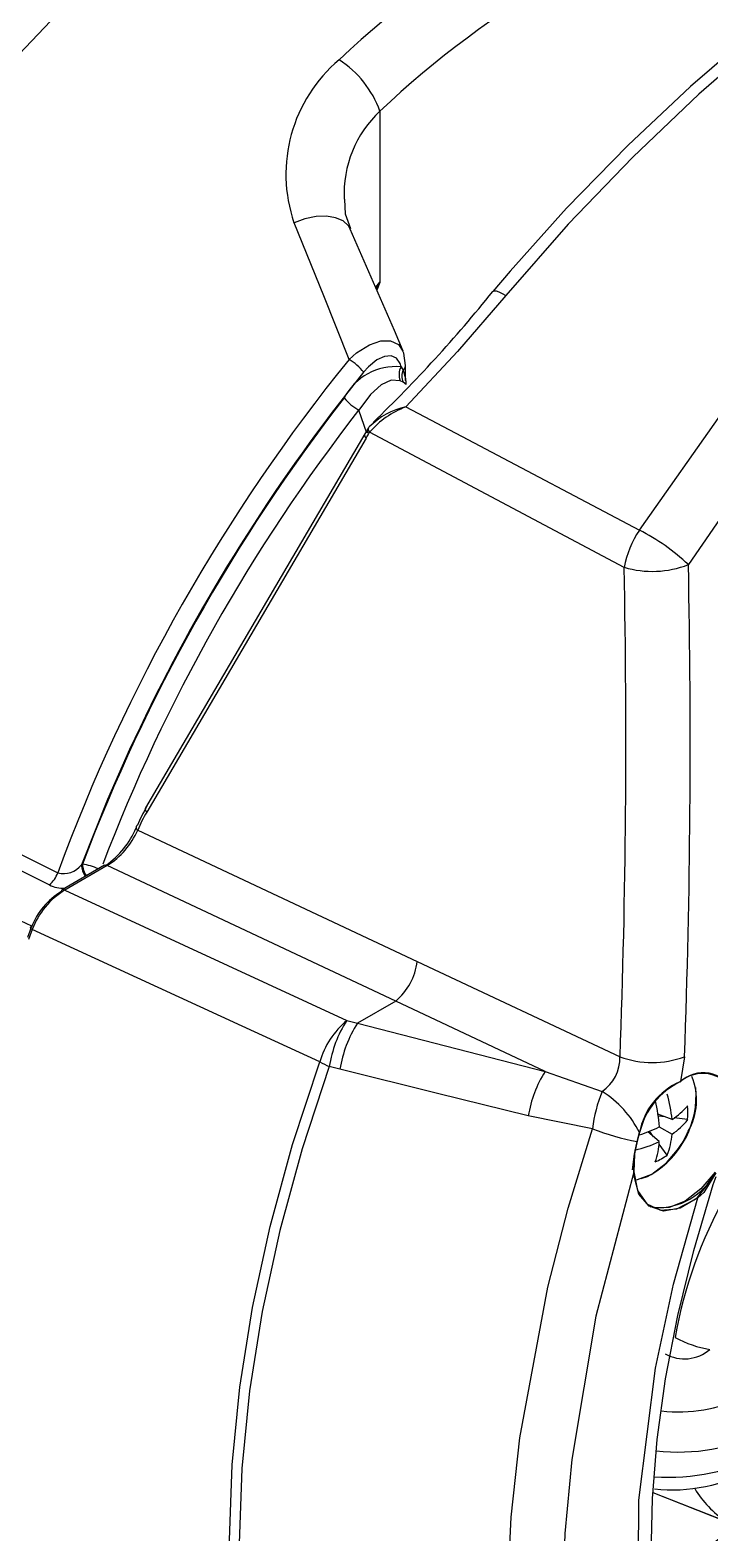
# Model space of a CAD drawing. Extents: x 6 to 134, y 1 to 99.
# Drawn here: x 100.434 to 101.822, y 9.378 to 12.448 of the extents above; entities that cross this region are included whole.
import ezdxf

# ---------------------------------------------------------------- set-up
doc = ezdxf.new("R2010")
doc.units = 0
doc.header["$MEASUREMENT"] = 0
doc.layers.add('OBJECT', color=7, linetype='CONTINUOUS')

msp = doc.modelspace()

# ---------------------------------------------------------------- linework, layer by layer
at = {"layer": 'OBJECT'}
for p, q in [((101.1484, 12.282), (101.1484, 11.9326)), ((101.1395, 11.9218), (101.1484, 11.9326)), ((101.1913, 11.7598), (101.1957, 11.7532)), ((101.2008, 11.7316), (101.2008, 11.7629)), ((101.115, 11.7487), (101.0487, 11.6642)), ((101.1957, 11.7287), (101.1896, 11.7315)), ((101.2021, 11.7235), (101.1957, 11.7287)), ((101.1218, 11.6241), (101.1049, 11.6711)), ((101.1175, 11.6227), (100.6697, 10.859)), ((101.12, 11.6142), (100.6722, 10.8504)), ((101.1271, 11.6265), (101.1253, 11.6234)), ((101.6468, 11.3502), (101.1271, 11.6265)), ((100.6537, 10.8135), (101.2241, 10.5454)), ((100.5862, 10.7416), (100.4998, 10.6917)), ((100.5913, 10.741), (100.505, 10.6911)), ((100.5389, 10.7427), (100.5409, 10.7438)), ((101.1805, 10.464), (100.5913, 10.741)), ((100.505, 10.6911), (101.0805, 10.4245)), ((100.4294, 10.5948), (100.4368, 10.6154)), ((100.4385, 10.6105), (100.4311, 10.5902)), ((101.2241, 10.5454), (101.6384, 10.3506)), ((101.1805, 10.464), (101.1023, 10.4189)), ((101.4856, 10.3206), (101.1805, 10.464)), ((101.0805, 10.4245), (101.1023, 10.4189)), ((101.1023, 10.4189), (101.4856, 10.3206)), ((101.77, 10.3507), (101.7619, 10.2999)), ((101.0666, 10.3253), (101.0448, 10.3308)), ((101.4856, 10.3206), (101.602, 10.2799)), ((101.5825, 10.2034), (101.4509, 10.2298)), ((101.7446, 10.2224), (101.7158, 10.2332)), ((101.7303, 10.2277), (101.7164, 10.2294)), ((101.7765, 10.2223), (101.7491, 10.2255)), ((101.6782, 10.1959), (101.6736, 10.1779)), ((101.6736, 10.1776), (101.6783, 10.1958)), ((101.7186, 10.1774), (101.6949, 10.197)), ((101.7069, 10.1871), (101.6985, 10.1984)), ((101.7186, 10.2074), (101.7446, 10.1924)), ((101.668, 10.1516), (101.6736, 10.1776)), ((101.6736, 10.1779), (101.6681, 10.1521)), ((101.7347, 10.1498), (101.7182, 10.172)), ((101.6681, 10.1521), (101.6641, 10.1194)), ((101.6642, 10.1194), (101.6681, 10.1518)), ((101.6681, 10.1518), (101.6664, 10.1154)), ((101.6664, 10.1147), (101.668, 10.1513)), ((101.668, 10.1516), (101.668, 10.1513)), ((101.6684, 10.1515), (101.6684, 10.1518)), ((101.6943, 10.0483), (101.7021, 10.0444)), ((101.6963, 10.0471), (101.7014, 10.0441)), ((101.7054, 9.4605), (101.8544, 9.4017)), ((101.7054, 9.4604), (101.855, 9.4014))]:
    msp.add_line(p, q, dxfattribs=at)
at = {"layer": 'OBJECT', "flags": 128}
for points in [[(101.7627, 13.1781), (101.6457, 13.167), (101.5251, 13.143), (101.4019, 13.1063), (101.2766, 13.0571), (101.1502, 12.9957), (101.0233, 12.9225), (100.8969, 12.8379), (100.7717, 12.7425), (100.6484, 12.6369), (100.5279, 12.5217), (100.4108, 12.3977)], [(103.2959, 13.0153), (103.2311, 13.0159), (103.107, 13.0082), (102.9797, 12.989), (102.8496, 12.9586), (102.7175, 12.9168), (102.5837, 12.8641), (102.449, 12.8005), (102.314, 12.7265), (102.1793, 12.6422), (102.0453, 12.5483), (101.9128, 12.4449), (101.7822, 12.3327), (101.6542, 12.2121), (101.5291, 12.0836), (101.414, 11.9551), (101.3789, 11.9139)], [(103.315, 13.0081), (103.1873, 13.0061), (103.0556, 12.9913), (102.9206, 12.9638), (102.7828, 12.9238), (102.643, 12.8715), (102.5018, 12.8071), (102.36, 12.7309), (102.2181, 12.6433), (102.0769, 12.5447), (101.9371, 12.4356), (101.7994, 12.3166), (101.6643, 12.1881), (101.5327, 12.0509), (101.405, 11.9055)], [(101.6779, 11.426), (101.8519, 11.6724), (102.04, 11.9001), (102.2391, 12.1043), (102.4481, 12.2825), (102.665, 12.4332), (102.8857, 12.5533), (103.1057, 12.6404), (103.3251, 12.6958), (103.5395, 12.7187), (103.7051, 12.7137), (103.8646, 12.6883)], [(103.8875, 12.5736), (103.6921, 12.6021), (103.4872, 12.5995), (103.2771, 12.5652), (103.0639, 12.4987), (102.8501, 12.401), (102.6399, 12.2736), (102.4378, 12.1196), (102.2428, 11.9395), (102.0584, 11.7371), (101.9137, 11.5526), (101.778, 11.3558)], [(101.0887, 12.0416), (101.0781, 12.0719), (101.0764, 12.1026)], [(101.0877, 12.0412), (101.0839, 12.0477), (101.073, 12.0577), (101.0578, 12.0644), (101.039, 12.0674), (101.0178, 12.0666), (100.9953, 12.0621), (100.9729, 12.054)], [(101.0852, 11.775), (101.0337, 11.9049), (100.9729, 12.054)], [(101.1954, 11.7921), (101.1777, 11.834), (101.0877, 12.0412)], [(101.1484, 11.9326), (101.1481, 11.932), (101.1419, 11.9164)], [(101.3787, 11.9137), (101.3788, 11.9139), (101.3789, 11.9139)], [(101.3789, 11.9139), (101.3813, 11.9151), (101.3854, 11.9148), (101.3908, 11.9131), (101.3975, 11.9099), (101.405, 11.9055)], [(101.405, 11.9055), (101.3063, 11.7911), (101.2013, 11.678)], [(101.0852, 11.775), (101.1002, 11.7881), (101.1267, 11.8047), (101.1502, 11.8126), (101.1701, 11.8127), (101.186, 11.8053), (101.1949, 11.7919)], [(101.2004, 11.7628), (101.1972, 11.7874), (101.1948, 11.7917)], [(101.1913, 11.7598), (101.1896, 11.7666), (101.1822, 11.7778), (101.1713, 11.7825), (101.1579, 11.7812), (101.1422, 11.7738), (101.1248, 11.7595), (101.115, 11.7487)], [(101.1896, 11.7315), (101.1713, 11.7323), (101.151, 11.7229), (101.129, 11.7034), (101.1049, 11.6711)], [(101.1957, 11.7532), (101.2006, 11.7361), (101.2002, 11.7315)], [(101.2025, 11.724), (101.2017, 11.7254), (101.2016, 11.7314)], [(101.2013, 11.678), (101.3277, 11.6112), (101.6779, 11.426)], [(101.1248, 11.6354), (101.1232, 11.6328), (101.1227, 11.6316)], [(101.1264, 11.637), (101.1253, 11.6361), (101.1248, 11.6354)], [(101.1226, 11.6317), (101.1213, 11.6294), (101.1175, 11.6227)], [(100.4733, 10.7017), (99.6251, 11.1264), (99.2601, 11.3094)], [(99.6367, 11.1543), (99.6828, 11.1312), (99.8669, 11.0389), (100.4905, 10.7263)], [(100.6372, 10.978), (100.5922, 10.8762), (100.5389, 10.7427)], [(100.653, 10.8233), (100.6518, 10.8226), (100.6509, 10.8216), (100.6504, 10.8204), (100.6503, 10.8191), (100.6506, 10.8177), (100.6513, 10.8162), (100.6523, 10.8148), (100.6537, 10.8135)], [(100.4376, 10.617), (100.3915, 10.6394)], [(100.4368, 10.6154), (100.4357, 10.6153), (100.4349, 10.615), (100.4345, 10.6146), (100.4346, 10.6139), (100.435, 10.6132), (100.4358, 10.6124), (100.437, 10.6115), (100.4385, 10.6105)], [(101.0256, 10.34), (100.8671, 10.413), (100.4385, 10.6105)], [(101.0256, 8.5993), (100.9701, 8.7037), (100.9242, 8.8183), (100.8882, 8.9424), (100.8623, 9.0752), (100.8467, 9.2158), (100.8415, 9.3634), (100.8467, 9.517), (100.8623, 9.6757), (100.8882, 9.8383), (100.9242, 10.004), (100.9701, 10.1716), (101.0256, 10.34)], [(101.0448, 10.3308), (100.9894, 10.1628), (100.9436, 9.9956), (100.9077, 9.8303), (100.8819, 9.668), (100.8663, 9.5098), (100.8611, 9.3565), (100.8663, 9.2093), (100.8819, 9.069), (100.9077, 8.9365), (100.9436, 8.8127), (100.9894, 8.6983), (101.0448, 8.5942)], [(101.4509, 10.2298), (101.2661, 10.2755), (101.0666, 10.3253)], [(101.5825, 8.4676), (101.5266, 8.5717), (101.4813, 8.6889), (101.4457, 8.8233), (101.4219, 8.9696), (101.4106, 9.1079), (101.4087, 9.2535), (101.4164, 9.4101), (101.4338, 9.5724), (101.4909, 9.8803), (101.5326, 10.0414), (101.5825, 10.2034)], [(101.7034, 10.1111), (101.733, 10.1338), (101.7558, 10.1605)], [(101.6664, 10.1147), (101.5892, 9.8208), (101.5399, 9.5281), (101.526, 9.3768), (101.521, 9.231), (101.5251, 9.0878), (101.5387, 8.9524), (101.5865, 8.732), (101.6664, 8.5412)], [(101.6664, 10.1154), (101.6742, 10.0771), (101.6931, 10.0501), (101.7208, 10.0373), (101.7544, 10.0402), (101.79, 10.0585), (101.7964, 10.0633)], [(101.7972, 10.0622), (101.7614, 10.0412), (101.727, 10.0354), (101.6978, 10.0454), (101.677, 10.0701), (101.667, 10.1067), (101.6664, 10.1147)], [(101.6687, 10.099), (101.6739, 10.0997), (101.7034, 10.1111)], [(101.6817, 10.1021), (101.6943, 10.1059), (101.7023, 10.1102)], [(101.8325, 10.1146), (101.8035, 10.0806), (101.7713, 10.0558), (101.739, 10.0426), (101.7096, 10.0421), (101.6952, 10.0477)], [(101.9493, 8.6689), (101.9387, 8.6759), (101.8847, 8.7263), (101.8375, 8.7869), (101.7976, 8.8567), (101.7648, 8.9353), (101.7391, 9.0215), (101.7197, 9.117), (101.7072, 9.221), (101.7021, 9.332), (101.7044, 9.4485), (101.7143, 9.5688), (101.7315, 9.693), (101.7564, 9.8219), (101.7888, 9.9548), (101.8288, 10.0898), (101.8344, 10.1058)], [(101.7964, 10.0633), (101.8247, 10.0988), (101.8325, 10.1146)], [(101.8339, 10.1138), (101.8092, 10.0736), (101.7972, 10.0622)], [(101.7972, 8.7322), (101.7684, 8.7897), (101.7069, 8.9765), (101.6757, 9.2014), (101.6771, 9.4449), (101.711, 9.7145), (101.7478, 9.8862), (101.7972, 10.0622)]]:
    msp.add_lwpolyline(points, dxfattribs=at)
at = {"layer": 'OBJECT'}
for centre, radius, start, end in [((102.4893, 10.8823), 2.0717, 106.5663, 133.4283), ((102.5086, 10.845), 1.9787, 106.5663, 133.4283), ((101.2619, 12.1531), 0.3056, 130.1063, 198.9278), ((100.9505, 12.2104), 0.2104, 19.8928, 57.0088), ((101.3057, 12.1133), 0.2307, 133.0063, 182.7387), ((99.2007, 13.6593), 2.7912, 313.8451, 321.2881), ((101.5666, 11.6695), 0.4941, 147.8308, 149.5891), ((103.9672, 9.4476), 3.7045, 141.0762, 159.8067), ((101.1805, 11.6418), 0.1185, 84.7684, 152.6405), ((101.0274, 11.6795), 0.1117, 38.2693, 58.7998), ((101.2205, 11.7438), 0.0333, 151.2175, 201.6725), ((101.1879, 11.7635), 0.0129, 307.2577, 356.7708), ((101.2237, 11.7409), 0.0306, 156.25, 203.4622), ((103.9619, 9.4508), 3.6571, 142.1204, 159.2945), ((101.17, 11.7777), 0.1249, 220.7016, 238.5938), ((103.9523, 9.4562), 3.6075, 142.122, 159.0912), ((101.2334, 11.5307), 0.1507, 102.2702, 135.1844), ((101.2649, 11.5071), 0.1823, 110.4093, 139.1071), ((103.9801, 9.4395), 3.6799, 142.8043, 155.2867), ((101.1318, 11.6325), 0.00761, 157.3746, 231.8339), ((101.1244, 11.6201), 0.00739, 159.0728, 233.6542), ((101.1294, 11.6293), 0.00725, 161.2304, 234.962), ((101.839, 11.3156), 0.1952, 145.5836, 169.8016), ((101.49, 11.0519), 0.4186, 46.5413, 63.3312), ((101.7042, 11.5453), 0.2033, 253.5986, 291.2596), ((100.6766, 10.8564), 0.00739, 159.0737, 233.6534), ((100.4832, 10.8902), 0.1824, 305.5469, 336.6929), ((100.5052, 10.8782), 0.162, 302.1357, 336.4802), ((100.4424, 10.7416), 0.0504, 307.8049, 342.407), ((100.5025, 10.7708), 0.046, 254.8896, 322.3821), ((100.5841, 10.7446), 0.0452, 182.4654, 214.7004), ((100.5292, 10.6447), 0.0998, 63.6928, 83.232), ((100.5855, 10.7456), 0.0446, 182.2369, 214.9289), ((100.5883, 10.7369), 0.00508, 53.2105, 114.1453), ((100.5745, 10.562), 0.1476, 121.262, 158.8032), ((100.5931, 10.5507), 0.1659, 122.1149, 158.8397), ((100.5033, 10.7616), 0.0669, 243.4196, 271.448), ((100.5023, 10.688), 0.00443, 123.1592, 176.7637), ((100.5019, 10.6871), 0.00508, 53.2105, 114.1453), ((101.1002, 10.5594), 0.1247, 310.0893, 353.5496), ((101.193, 10.2913), 0.1744, 130.1926, 163.7872), ((101.2927, 10.29), 0.2513, 147.6277, 170.6484), ((101.3145, 10.2844), 0.2513, 147.6449, 170.6276), ((101.5557, 10.3484), 0.0827, 304.0194, 1.5134), ((101.7041, 10.5268), 0.1881, 249.5484, 290.5094), ((101.1738, 10.6247), 0.3209, 242.4954, 246.2957), ((101.6989, 10.1872), 0.2516, 147.9846, 170.252), ((101.8072, 10.2462), 0.0703, 29.9593, 130.7864), ((101.8085, 10.2484), 0.0694, 28.5625, 132.1896), ((101.8168, 10.1699), 0.141, 113.218, 169.3688), ((101.8297, 10.1598), 0.1556, 115.8226, 166.605), ((101.6059, 10.2713), 0.1878, 300.8968, 4.9831), ((101.7615, 10.2997), 0.000417, 231.095, 17.2749), ((101.6678, 10.2616), 0.1268, 330.2407, 22.5042), ((101.8523, 10.1753), 0.2713, 157.319, 174.0366), ((101.4894, 10.101), 0.2113, 26.6514, 57.797), ((101.4064, 10.1865), 0.313, 3.8357, 13.6657), ((101.497, 10.2022), 0.2484, 4.6605, 16.8949), ((101.6599, 10.3518), 0.1546, 303.2271, 318.973), ((101.6659, 10.3086), 0.1404, 304.127, 322.0431), ((101.6372, 10.2363), 0.14, 354.2683, 5.7317), ((101.7502, 10.6205), 0.4495, 248.0963, 260.1864), ((101.5827, 10.4836), 0.3078, 287.9548, 296.202), ((101.6046, 10.2025), 0.1404, 337.9553, 355.8706), ((101.5766, 10.2894), 0.2208, 324.2814, 335.724), ((101.6124, 10.4019), 0.2484, 283.1031, 295.3363), ((101.5642, 10.1862), 0.1547, 341.0252, 356.7696), ((101.6681, 10.152), 0.000385, 264.5161, 333.3995), ((101.668, 10.1516), 0.000373, 263.4631, 335.2209), ((101.6681, 10.1518), 0.000378, 11.3778, 74.3967), ((101.653, 10.2634), 0.1399, 294.2639, 305.7307), ((101.6663, 10.1151), 0.000398, 287.0747, 66.8561), ((101.7157, 10.1729), 0.1306, 266.7106, 333.5419), ((102.6709, 9.6133), 0.9345, 150.9023, 169.8895), ((101.7954, 10.0617), 0.00184, 14.9971, 58.931), ((101.8532, 9.9593), 0.2087, 240.6763, 261.4018), ((101.7701, 9.8123), 0.0788, 240.081, 311.1408), ((101.744, 9.8073), 0.3414, 264.0749, 299.1993), ((101.9785, 9.583), 0.2198, 211.4194, 235.5989), ((101.9663, 9.1736), 0.2291, 92.6608, 147.2995), ((101.9812, 9.1627), 0.2319, 92.805, 148.5995)]:
    msp.add_arc(centre, radius, start, end, dxfattribs=at)
for centre, major_axis, ratio, start_param, end_param in [((100.7635, 11.9534), (-0.2555, 0.4414), 0.719689, 3.529058, 3.556106), ((87.8407, 15.5114), (-8.654, 14.9534), 0.719689, 3.993491, 4.057939), ((87.9018, 15.5467), (-8.7039, 15.04), 0.71887, 3.993498, 4.057946), ((101.0209, 10.528), (-0.2504, 0.4328), 0.716843, 0.38749, 0.495749), ((101.0148, 10.5245), (-0.2454, 0.4241), 0.719689, 0.387465, 0.495724), ((101.7488, 9.7418), (0.1899, -0.0107), 0.611383, 4.608838, 5.532292), ((101.7462, 9.6944), (0.2499, -0.0106), 0.603442, 4.601982, 5.523269), ((101.7462, 9.6294), (0.2499, 0.0096), 0.549881, 4.537998, 5.476626)]:
    msp.add_ellipse(centre, major_axis=major_axis, ratio=ratio, start_param=start_param, end_param=end_param, dxfattribs=at)

doc.saveas('drawing.dxf')
